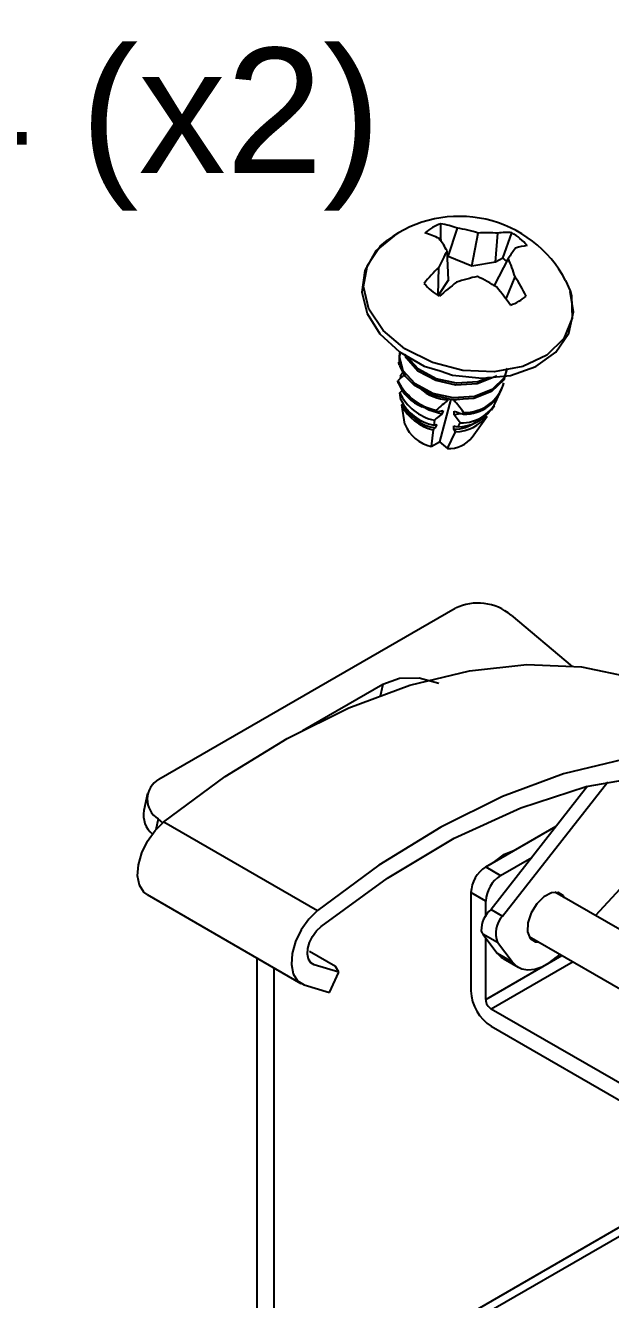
# Model space of a CAD drawing. Extents: x -1.9 to 14.9, y -5.1 to 0.
# Drawn here: x 5.697 to 6.576, y -3.839 to -1.924 of the extents above; entities that cross this region are included whole.
import ezdxf
from ezdxf import colors
from ezdxf.entities.mleader import LeaderData, LeaderLine
from ezdxf.math import Vec2, Vec3

# ---------------------------------------------------------------- set-up
doc = ezdxf.new("R2010")
doc.units = 0
doc.header["$LTSCALE"] = 0.5
doc.header["$MEASUREMENT"] = 0
for name, color, linetype in [('Brackets', 181, 'CONTINUOUS'), ('FAB DWG', 221, 'CONTINUOUS'), ('Hardware', 242, 'CONTINUOUS')]:
    doc.layers.add(name, color=color, linetype=linetype)
doc.styles.get("Standard").update_dxf_attribs({"font": 'arial.ttf'})

msp = doc.modelspace()

# ---------------------------------------------------------------- linework, layer by layer
at = {"layer": 'Brackets', "linetype": 'Continuous', "transparency": 16777216}
for p, q in [((5.8975, -3.0572), (6.3429, -2.8)), ((6.4267, -2.8104), (6.5183, -2.8877)), ((6.234, -2.9146), (6.1134, -2.9842)), ((6.234, -2.9146), (6.23, -2.9324)), ((5.8803, -3.0788), (5.8746, -3.1042)), ((5.8964, -3.1166), (5.8927, -3.133)), ((5.9034, -3.1225), (5.8964, -3.1166)), ((6.0446, -3.3258), (6.0446, -4.0159)), ((6.07, -3.3405), (6.07, -4.0306)), ((6.6003, -3.7245), (6.07, -4.0306)), ((6.0757, -4.0404), (6.606, -3.7343))]:
    msp.add_line(p, q, dxfattribs=at)
at = {"layer": 'Brackets', "linetype": 'Continuous', "transparency": 16777216, "flags": 128}
msp.add_lwpolyline([(6.3181, -2.9132), (6.2888, -2.9054), (6.2592, -2.9059), (6.234, -2.9146)], dxfattribs=at)
at = {"layer": 'Brackets', "linetype": 'Continuous', "transparency": 16777216}
for centre, radius, start, end in [((6.3768, -2.8702), 0.0779, 50.1449, 115.7093), ((5.9143, -3.0872), 0.0344, 119.2306, 238.6709), ((5.9129, -3.1101), 0.0388, 171.2306, 229.4414)]:
    msp.add_arc(centre, radius, start, end, dxfattribs=at)
at = {"layer": 'Hardware', "linetype": 'Continuous', "transparency": 16777216}
for p, q in [((6.3321, -2.2712), (6.346, -2.2288)), ((6.3676, -2.2861), (6.3772, -2.2362)), ((6.4035, -2.2801), (6.4068, -2.2363)), ((6.4141, -2.2739), (6.4278, -2.2356)), ((6.3325, -2.3064), (6.3307, -2.2631)), ((6.3321, -2.2712), (6.331, -2.2703)), ((6.3676, -2.2861), (6.3321, -2.2712)), ((6.4019, -2.315), (6.4226, -2.2744)), ((6.4141, -2.2739), (6.4035, -2.2801)), ((6.3172, -2.3299), (6.3179, -2.2876)), ((6.4035, -2.2801), (6.3676, -2.2861)), ((6.3325, -2.3064), (6.3172, -2.3299)), ((6.4022, -2.3157), (6.4019, -2.315)), ((6.4191, -2.3351), (6.4326, -2.3019)), ((6.5086, -2.3072), (6.5153, -2.323)), ((6.3172, -2.3299), (6.317, -2.33)), ((6.2574, -2.4302), (6.2579, -2.4346)), ((6.26, -2.4365), (6.2601, -2.4358)), ((6.2651, -2.4444), (6.2602, -2.4517)), ((6.2566, -2.4584), (6.2566, -2.4584)), ((6.2571, -2.4615), (6.2566, -2.4584)), ((6.2602, -2.4517), (6.2605, -2.4544)), ((6.2624, -2.4525), (6.2602, -2.4517)), ((6.2611, -2.4866), (6.2595, -2.4764)), ((6.3362, -2.486), (6.319, -2.5499)), ((6.3583, -2.4854), (6.3411, -2.4874)), ((6.2623, -2.4944), (6.2638, -2.4929)), ((6.267, -2.5234), (6.2623, -2.4944)), ((6.3132, -2.505), (6.2929, -2.4974)), ((6.3144, -2.5024), (6.3132, -2.505)), ((6.3248, -2.5028), (6.3224, -2.5081)), ((6.341, -2.5093), (6.341, -2.5039)), ((6.3513, -2.5077), (6.341, -2.5093)), ((6.3552, -2.5084), (6.3553, -2.5057)), ((6.3971, -2.5019), (6.4017, -2.4954)), ((6.3114, -2.5176), (6.3106, -2.5247)), ((6.3151, -2.5239), (6.3128, -2.5291)), ((6.3406, -2.5311), (6.3407, -2.5257)), ((6.347, -2.5276), (6.3501, -2.5213)), ((6.3684, -2.5429), (6.3906, -2.5112)), ((6.3098, -2.5318), (6.3068, -2.557)), ((6.3128, -2.5291), (6.3098, -2.5318)), ((6.331, -2.56), (6.3434, -2.5348)), ((6.3434, -2.5348), (6.3406, -2.5311)), ((6.3068, -2.557), (6.319, -2.5499)), ((6.319, -2.5499), (6.331, -2.56)), ((6.4139, -3.263), (6.5719, -3.061)), ((6.5415, -3.0678), (6.3966, -3.253)), ((5.9049, -3.1211), (6.1359, -3.2545)), ((6.6894, -3.1138), (6.5536, -3.2621)), ((6.3886, -3.1889), (6.4946, -3.1277)), ((6.4109, -3.2018), (6.458, -3.1746)), ((6.3886, -3.1889), (6.4109, -3.2018)), ((5.8797, -3.2306), (6.1107, -3.364)), ((6.3886, -3.2403), (6.3663, -3.2275)), ((6.3663, -3.2275), (6.3663, -3.3754)), ((6.7028, -3.3483), (6.4923, -3.2268)), ((6.3886, -3.2639), (6.3886, -3.2403)), ((6.3966, -3.253), (6.4139, -3.263)), ((6.4064, -3.3027), (6.3842, -3.2898)), ((6.3842, -3.2898), (6.4058, -3.3185)), ((6.4538, -3.2936), (6.6552, -3.4099)), ((6.3886, -3.3882), (6.3886, -3.2957)), ((6.4281, -3.3314), (6.4064, -3.3027)), ((6.1626, -3.3386), (6.1236, -3.3161)), ((6.3886, -3.3882), (6.5031, -3.3221)), ((6.5198, -3.3317), (6.397, -3.4027)), ((6.4058, -3.3185), (6.4281, -3.3314)), ((6.4149, -3.3266), (6.4372, -3.3395)), ((6.1307, -3.336), (6.1259, -3.3332)), ((6.1676, -3.347), (6.1307, -3.336)), ((6.1538, -3.3775), (6.1676, -3.347)), ((6.1676, -3.347), (6.1626, -3.3386)), ((6.1157, -3.3662), (6.1538, -3.3775)), ((6.6865, -3.5698), (6.397, -3.4027)), ((6.397, -3.4284), (6.6865, -3.5955))]:
    msp.add_line(p, q, dxfattribs=at)
at = {"layer": 'Hardware', "linetype": 'Continuous', "transparency": 16777216, "flags": 128}
for points in [[(6.2508, -2.2403), (6.2236, -2.2629), (6.2067, -2.2924), (6.2024, -2.3247), (6.2103, -2.3571), (6.2295, -2.3878), (6.2589, -2.4148), (6.2963, -2.436), (6.3199, -2.4434)], [(6.3214, -2.2487), (6.3213, -2.2418), (6.3209, -2.2223)], [(6.5153, -2.323), (6.5174, -2.3304), (6.5186, -2.3638), (6.5059, -2.3944), (6.4804, -2.4195), (6.4444, -2.4368), (6.4011, -2.4448), (6.3544, -2.4427), (6.3084, -2.4308), (6.2672, -2.4101), (6.2345, -2.3825), (6.2131, -2.3503), (6.205, -2.3166), (6.2108, -2.2842), (6.2302, -2.256), (6.241, -2.2467)], [(6.3199, -2.4434), (6.3389, -2.4495), (6.3832, -2.4544), (6.426, -2.4501), (6.464, -2.4367), (6.4942, -2.415), (6.5136, -2.3866), (6.5205, -2.3546), (6.5154, -2.324)], [(6.4206, -2.4392), (6.4162, -2.4538), (6.3981, -2.4714), (6.3715, -2.4819), (6.3396, -2.4839), (6.309, -2.4771), (6.2824, -2.4627), (6.2647, -2.4431), (6.2588, -2.4222), (6.2611, -2.4148)], [(6.2621, -2.4318), (6.2607, -2.4313), (6.2598, -2.431)], [(6.4046, -2.4501), (6.4025, -2.4522), (6.3759, -2.4627), (6.3439, -2.4646), (6.3134, -2.4579), (6.2867, -2.4435), (6.2691, -2.4239), (6.2674, -2.418)], [(6.3931, -2.4534), (6.3765, -2.4599), (6.3445, -2.4619), (6.314, -2.4551), (6.2874, -2.4407), (6.2697, -2.4211), (6.2696, -2.4209)], [(6.42, -2.4419), (6.4156, -2.4565), (6.3975, -2.4742), (6.3709, -2.4847), (6.3389, -2.4866), (6.3084, -2.4799), (6.2818, -2.4655), (6.2678, -2.4515), (6.26, -2.4365)], [(6.2595, -2.4764), (6.2631, -2.4727), (6.2636, -2.4722)], [(6.3224, -2.5081), (6.303, -2.5025), (6.2959, -2.4985)], [(6.3224, -2.5081), (6.3143, -2.5151), (6.3114, -2.5176)], [(6.3106, -2.5247), (6.312, -2.5245), (6.3151, -2.5239)], [(6.3407, -2.5257), (6.3442, -2.5267), (6.347, -2.5276)], [(6.3501, -2.5213), (6.3474, -2.5176), (6.341, -2.5093)], [(5.9049, -3.1211), (5.9971, -3.053), (6.0901, -2.9957), (6.183, -2.9498), (6.2746, -2.9158), (6.3641, -2.8941), (6.4503, -2.8849), (6.5324, -2.8882), (6.6094, -2.9042), (6.6805, -2.9326), (6.7002, -2.9433)], [(6.9201, -3.0705), (6.9115, -3.066), (6.8404, -3.0376), (6.7634, -3.0216), (6.6813, -3.0182), (6.5951, -3.0275), (6.5057, -3.0492), (6.414, -3.0832), (6.3212, -3.1291), (6.2281, -3.1864), (6.1359, -3.2545)], [(6.1411, -3.2785), (6.2408, -3.2057), (6.3413, -3.1459), (6.4414, -3.0999), (6.5396, -3.0683), (6.6346, -3.0516), (6.7251, -3.05), (6.8099, -3.0635), (6.8878, -3.0919), (6.899, -3.0975)], [(5.8797, -3.2306), (5.8749, -3.227), (5.8683, -3.2165), (5.8655, -3.2024), (5.8666, -3.1856), (5.8717, -3.1676), (5.8803, -3.15), (5.8917, -3.134), (5.9049, -3.1211)], [(6.4022, -3.181), (6.417, -3.1699), (6.4318, -3.164)], [(6.5072, -3.2353), (6.5055, -3.2325), (6.4977, -3.2272), (6.4874, -3.2277), (6.476, -3.2337), (6.4653, -3.2444), (6.4569, -3.2581), (6.4521, -3.2728), (6.4516, -3.2863), (6.4555, -3.2964), (6.4632, -3.3017), (6.4686, -3.3021)], [(6.1359, -3.2545), (6.1227, -3.2674), (6.1114, -3.2833), (6.1028, -3.301), (6.0977, -3.319), (6.0965, -3.3358), (6.0993, -3.3499), (6.1059, -3.3604), (6.1157, -3.3662)], [(6.1307, -3.336), (6.1256, -3.333), (6.1223, -3.3276), (6.1208, -3.3203), (6.1214, -3.3117), (6.124, -3.3024), (6.1285, -3.2933), (6.1343, -3.2851), (6.1411, -3.2785)], [(6.4149, -3.3266), (6.4124, -3.325), (6.4058, -3.3185)], [(6.4281, -3.3314), (6.4347, -3.3379), (6.4427, -3.3419), (6.452, -3.3435), (6.4622, -3.3425), (6.473, -3.339), (6.484, -3.333), (6.4949, -3.3248), (6.5, -3.3202)]]:
    msp.add_lwpolyline(points, dxfattribs=at)
at = {"layer": 'Hardware', "linetype": 'Continuous', "transparency": 16777216}
for centre, radius, start, end in [((6.3489, -2.3916), 0.1806, 27.8453, 126.6836), ((6.3457, -2.2925), 0.0745, 109.4334, 130.5612), ((6.2607, -2.3589), 0.1283, 63.1247, 73.4575), ((6.3042, -2.3389), 0.1178, 69.2429, 81.8587), ((6.3163, -2.4231), 0.1966, 71.9446, 81.328), ((6.3914, -2.4047), 0.1691, 84.7519, 94.7869), ((6.4201, -2.3144), 0.0792, 84.4278, 99.6546), ((6.3756, -2.3208), 0.1, 41.162, 58.5163), ((6.1462, -2.3694), 0.213, 29.9757, 35.9273), ((6.9135, -2.6005), 0.5894, 144.5557, 146.4106), ((6.4601, -2.3411), 0.0866, 96.1046, 107.9337), ((6.6284, -2.4338), 0.3432, 150.1587, 154.7897), ((6.3658, -2.3455), 0.0864, 50.7333, 55.9569), ((6.1965, -2.3726), 0.2465, 16.6737, 23.4658), ((6.5261, -2.5004), 0.2976, 134.3776, 140.67), ((6.3711, -2.2459), 0.1, 221.1655, 238.5129), ((6.686, -2.7496), 0.5566, 127.8469, 131.2625), ((6.4516, -2.635), 0.3422, 102.7478, 108.2387), ((6.2369, -2.5857), 0.3166, 57.8527, 63.9217), ((6.2218, -2.4441), 0.2543, 26.4604, 34.0075), ((6.0977, -2.5735), 0.4001, 34.9113, 39.7461), ((6.401, -2.2742), 0.0745, 289.4355, 310.5591), ((6.3004, -2.4242), 0.0419, 167.6921, 196.096), ((6.5802, -2.7709), 0.4499, 134.2397, 135.9944), ((6.3303, -2.4215), 0.0824, 206.568, 258.8442), ((6.3262, -2.4299), 0.0752, 202.2358, 243.7091), ((6.3181, -2.4363), 0.066, 202.4004, 247.5334), ((6.3351, -2.4182), 0.0686, 228.8226, 267.6595), ((6.3566, -2.4477), 0.0607, 268.7318, 344.5147), ((6.357, -2.4449), 0.0609, 268.373, 344.4559), ((6.3279, -2.4435), 0.0759, 205.6554, 257.4772), ((6.3233, -2.457), 0.0689, 205.4513, 259.3713), ((7.5925, -3.9543), 1.9344, 130.654, 131.3577), ((5.8071, -2.9171), 0.6854, 36.8887, 38.8267), ((6.3529, -2.4642), 0.0571, 267.2468, 341.9528), ((6.3242, -2.4647), 0.0686, 205.6623, 257.871), ((6.3224, -2.465), 0.0648, 205.4948, 261.5035), ((6.2789, -2.2935), 0.2142, 279.2135, 282.3763), ((6.5843, -1.7616), 0.7811, 251.8545, 252.947), ((6.3459, -2.466), 0.0616, 270.9792, 324.9769), ((6.3188, -2.5023), 0.056, 202.1028, 257.5764), ((6.3413, -2.4783), 0.0527, 269.1517, 308.7102), ((6.343, -2.4772), 0.0576, 270.4597, 324.4377), ((6.3333, -2.5155), 0.0446, 266.9908, 322.0129), ((6.4147, -3.2297), 0.0484, 122.6047, 177.3959), ((6.437, -3.2425), 0.0484, 122.6047, 177.3959), ((6.4216, -3.2839), 0.0397, 128.9901, 181.8608), ((6.4402, -3.2885), 0.0366, 135.8453, 202.7973), ((6.3961, -3.281), 0.0148, 196.4466, 216.3998), ((6.4328, -3.3723), 0.0666, 182.6051, 237.3947), ((6.4067, -3.3874), 0.0182, 182.6045, 237.3947)]:
    msp.add_arc(centre, radius, start, end, dxfattribs=at)

# ---------------------------------------------------------------- leaders
at = {"layer": 'FAB DWG', "ltscale": 0.5, "transparency": 16777216}
ml = msp.add_multileader_mtext('Standard', dxfattribs=at)
ml.set_content('\\A1;HW00002 (x1)\\PHW63214 (x2)', color=256)
ml.set_leader_properties()
ml.build(insert=Vec2(0, 0))
ml.multileader.update_dxf_attribs({"dogleg_length": 0.2669, "arrow_head_size": 0.18})
ctx = ml.context
ctx.base_point, ctx.char_height, ctx.arrow_head_size, ctx.landing_gap_size, ctx.plane_origin = Vec3(4.4789, -1.766), 0.188, 0.18, 0.09, Vec3(10.1889, -0.9111)
ctx.text_align_type = 2
notes = []
notes.append((ctx, [(0, (1, 1, 0), (6.6815, -1.766), (-1, 0), 0.36, [(0, [(6.9131, -2.8632)], 0, [])])]))
ctx.mtext.insert, ctx.mtext.rotation, ctx.mtext.width, ctx.mtext.alignment, ctx.mtext.flow_direction = Vec3(6.2315, -1.6444), 6.283185, 3.752964, 3, 5
for ctx, leaders in notes:
    for number, flags, end, landing, length, lines in leaders:
        leader = LeaderData()
        leader.index, (leader.has_last_leader_line, leader.has_dogleg_vector, leader.attachment_direction) = number, flags
        leader.last_leader_point, leader.dogleg_vector, leader.dogleg_length = Vec3(end), Vec3(landing), length
        for number, points, colour, breaks in lines:
            line = LeaderLine()
            line.index, line.vertices, line.color, line.breaks = number, Vec3.list(points), colors.encode_raw_color(colour), breaks
            leader.lines.append(line)
        ctx.leaders.append(leader)

doc.saveas('drawing.dxf')
